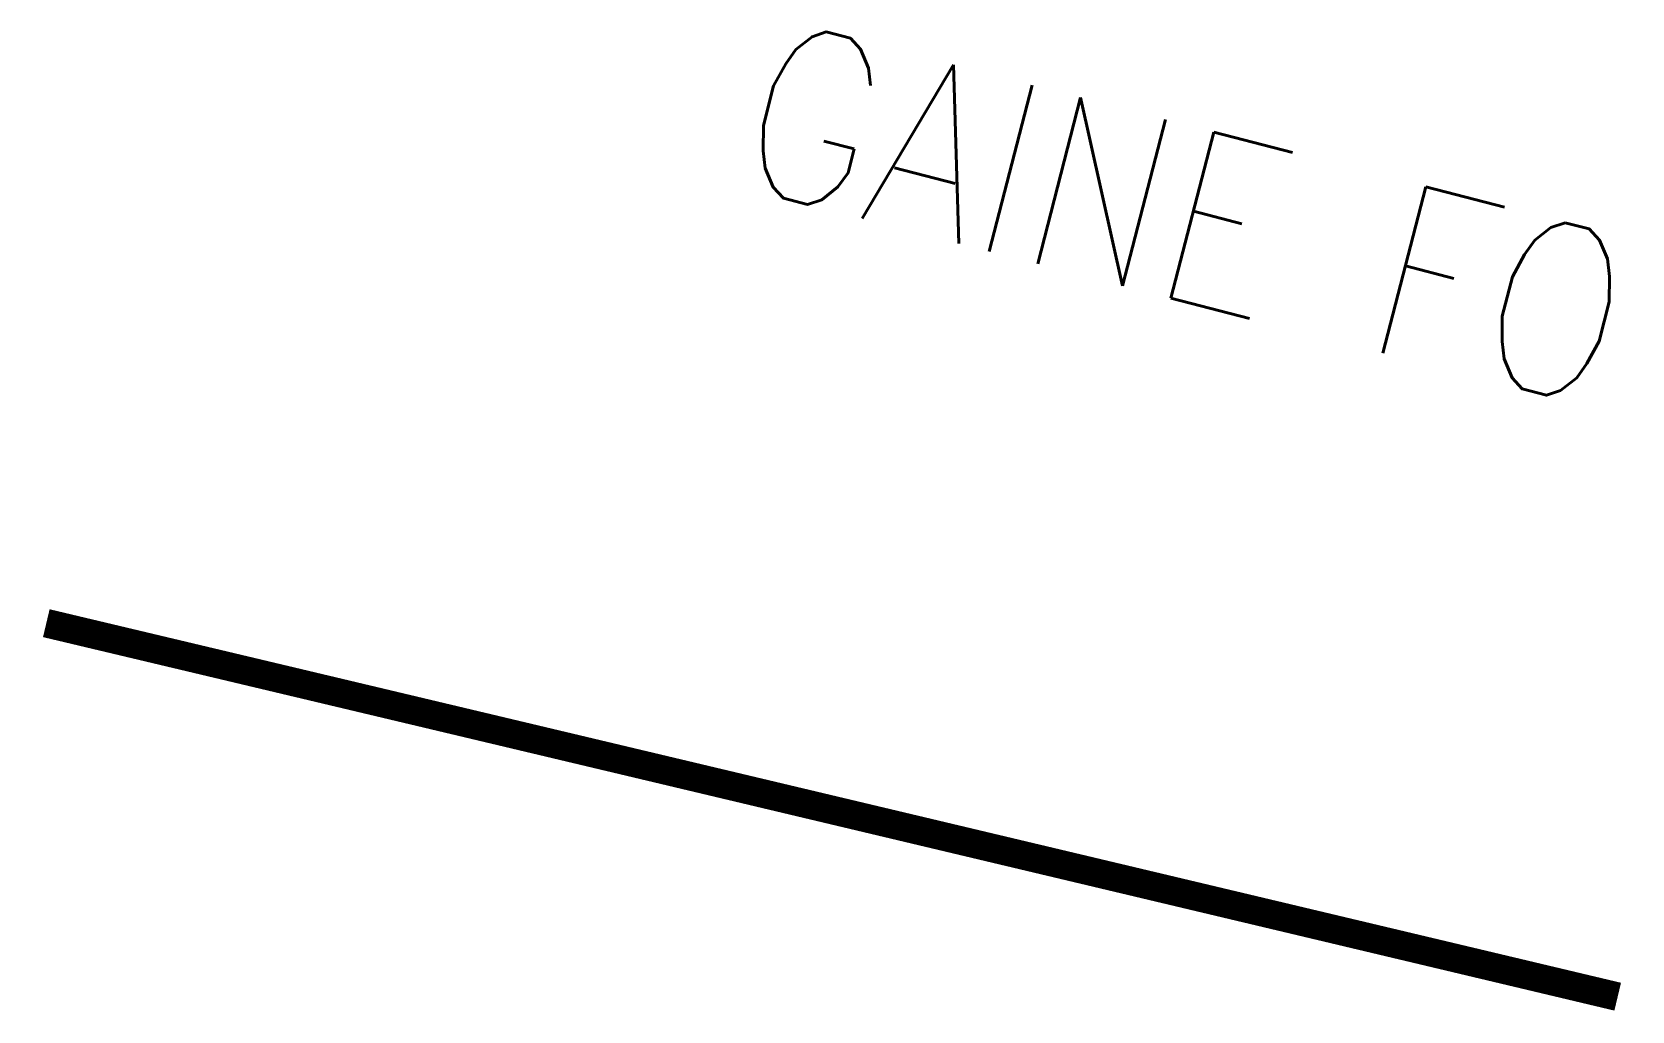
# Model space of a CAD drawing. Header units: millimetres. Extents: x 175999.9 to 176013.9, y 162999.9 to 163008.4.
import ezdxf
from ezdxf.enums import TextEntityAlignment as Align

# ---------------------------------------------------------------- set-up
doc = ezdxf.new("R2010")
doc.units = ezdxf.units.MM
doc.linetypes.add('O_GAINE', pattern=[2000, 1000, 1000])
doc.layers.add('O_100', color=6, linetype='O_GAINE')
doc.styles.get("Standard").update_dxf_attribs({"font": 'romans.shx', "width": 0.85})

msp = doc.modelspace()

# ---------------------------------------------------------------- linework, layer by layer
at = {"layer": 'O_100', "const_width": 0.25, "flags": 128}
msp.add_lwpolyline([(176000, 163003.263), (176013.729, 163000)], dxfattribs=at)

# ---------------------------------------------------------------- texts
at = {"layer": 'O_100', "linetype": 'Continuous', "width": 0.85}
msp.add_text('GAINE FO', height=1.5, rotation=345.5244, dxfattribs=at).set_placement((176009.96, 163006.841), align=Align.MIDDLE)

doc.saveas('drawing.dxf')
